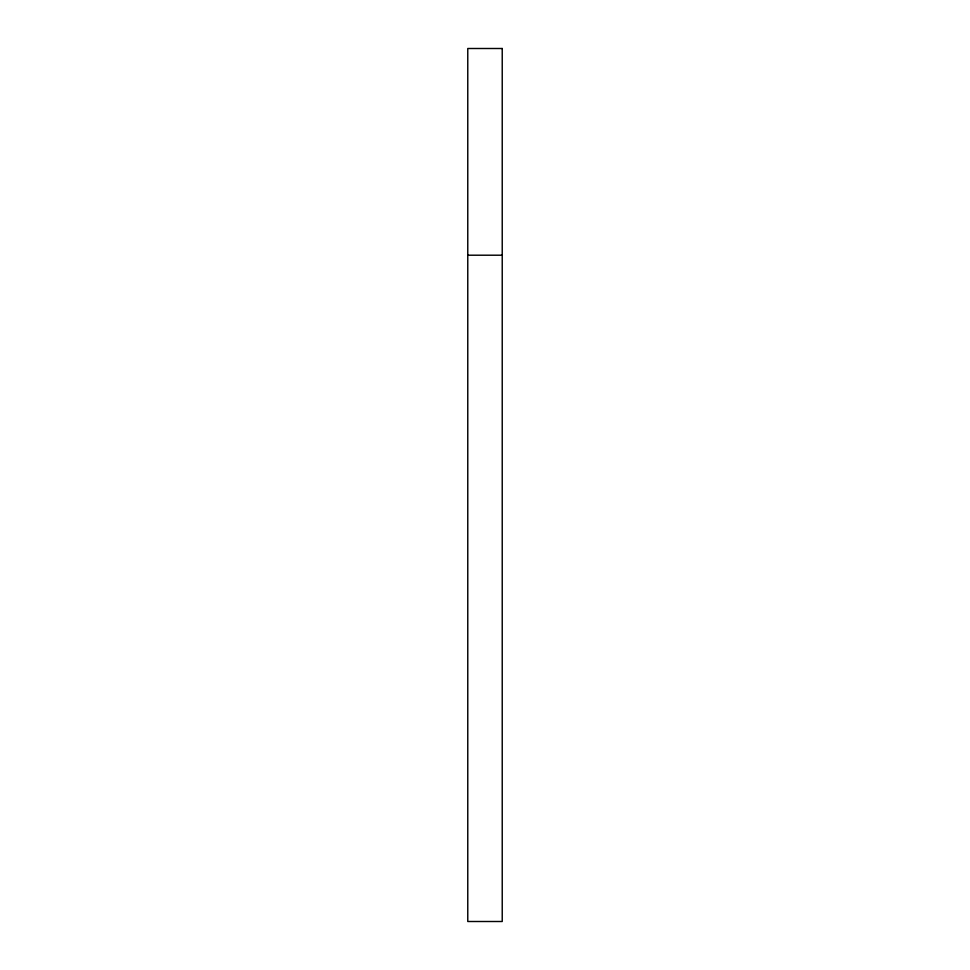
<?xml version="1.0" encoding="UTF-8"?>
<svg xmlns="http://www.w3.org/2000/svg" width="970" height="970" viewBox="0 0 970 970"><rect width="100%" height="100%" fill="white"/><g stroke="black" fill="none" stroke-linecap="round" stroke-linejoin="round"><path stroke-width="1.45" d="M467.77 255.207L502.23 255.207M502.23 48.5L467.77 48.5L467.77 921.5L502.23 921.5L502.23 48.5"/></g></svg>
